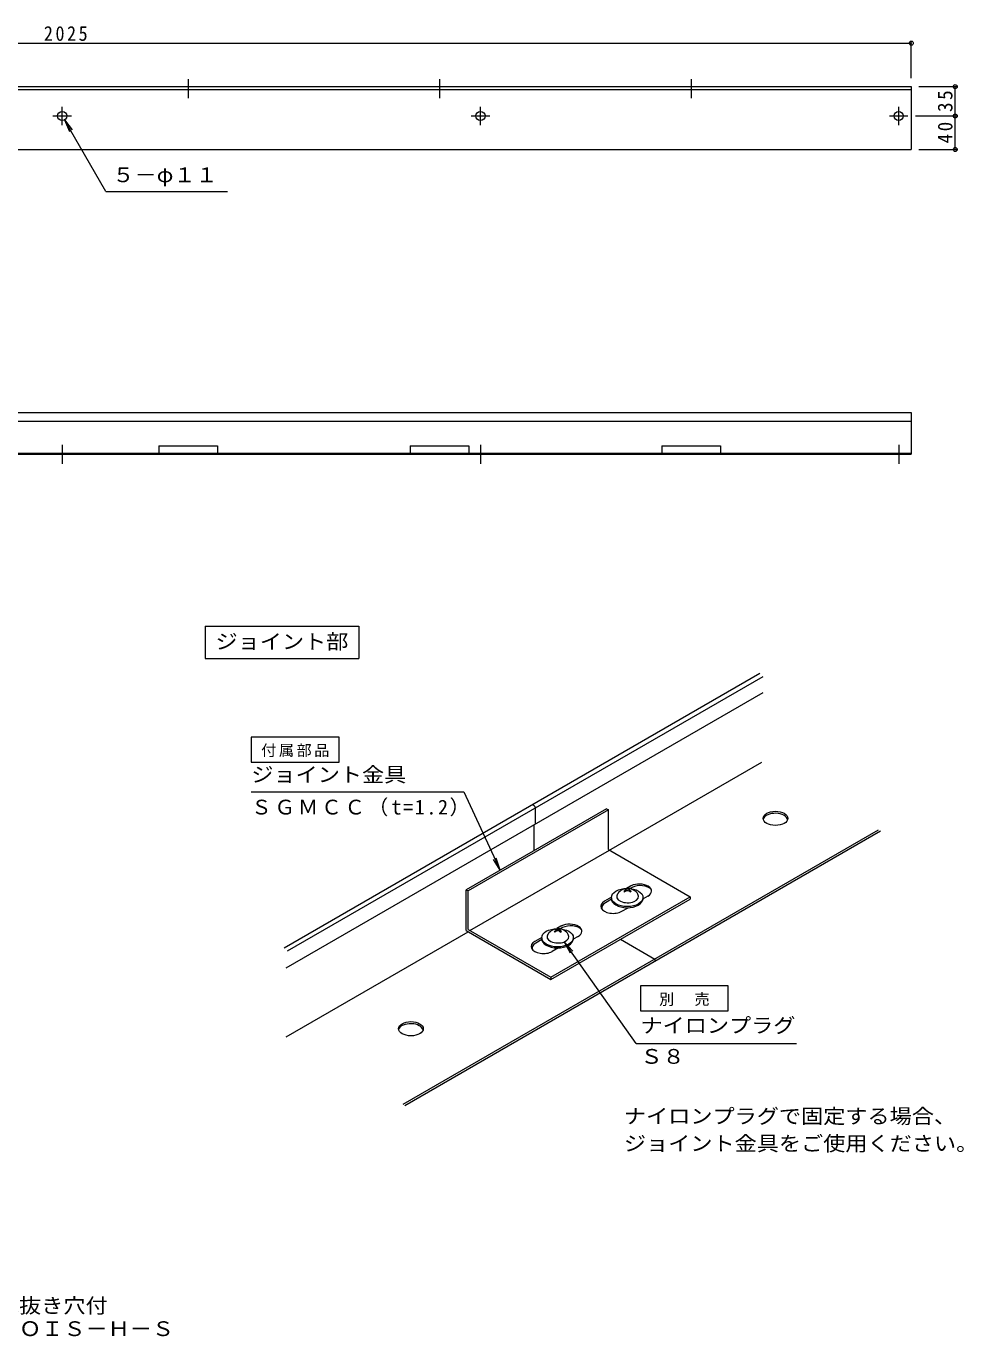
# Model space of a CAD drawing. Units: millimetres at full size, sheet at 1:6, with parts at other scales. Extents: x -1083 to 1113, y -804 to 823.
# Drawn here: x -5 to 1113, y -804 to 761 of the extents above; entities that cross this region are included whole.
import ezdxf
from ezdxf.enums import TextEntityAlignment as Align

# ---------------------------------------------------------------- set-up
doc = ezdxf.new("R2010")
doc.units = ezdxf.units.MM
doc.header["$LTSCALE"] = 6
doc.header["$PDMODE"] = 32
doc.header["$PDSIZE"] = 4.8
doc.linetypes.add('CHAIN1', pattern=[8, 5, -1, 1, -1])
doc.linetypes.add('DASHED1', pattern=[1.8, 1.2, -0.6])
for name, color, linetype, lineweight in [('2-0', 3, 'Continuous', 18), ('2-4', 7, 'Continuous', 18), ('2-F_2-Fﾚｲﾔ', 7, 'Continuous', 18), ('4-0', 3, 'Continuous', 18), ('4-2', 3, 'Continuous', 18), ('4-3', 6, 'Continuous', 9), ('4-4', 7, 'Continuous', 18), ('4-F', 7, 'Continuous', 18)]:
    doc.layers.add(name, color=color, linetype=linetype, lineweight=lineweight)
doc.layers.add('4-5', color=2, linetype='Continuous')
doc.layers.add('F-5_F-5ﾚｲﾔ', color=2, linetype='Continuous')
doc.styles.add('ＭＳ ゴシック', font='')
doc.styles.get('ＭＳ ゴシック').set_extended_font_data('MS Gothic')

msp = doc.modelspace()

# ---------------------------------------------------------------- linework, layer by layer
at = {"layer": '2-0'}
for p, q in [((-974.278, 689.154), (1050.721, 689.154)), ((1050.721, 689.154), (1050.721, 614.154)), ((-974.278, 685.554), (1050.721, 685.554)), ((-974.278, 614.154), (1050.721, 614.154)), ((-974.278, 300.5), (1050.721, 300.5)), ((1050.721, 300.5), (1050.721, 250.5)), ((-974.278, 290.2), (1050.721, 290.2)), ((-974.278, 251.7), (1050.721, 251.7)), ((-974.278, 250.5), (1050.721, 250.5)), ((153.222, 260.5), (223.222, 260.5)), ((153.222, 260.5), (153.222, 251.7)), ((223.222, 260.5), (223.222, 251.7)), ((453.222, 260.5), (523.222, 260.5)), ((453.222, 260.5), (453.222, 251.7)), ((523.222, 260.5), (523.222, 251.7)), ((753.222, 260.5), (823.222, 260.5)), ((753.222, 260.5), (753.222, 251.7)), ((823.222, 260.5), (823.222, 251.7))]:
    msp.add_line(p, q, dxfattribs=at)
at = {"layer": '2-0', "linetype": 'CHAIN1'}
for p, q in [((188.222, 697.96), (188.222, 675.547)), ((488.222, 697.96), (488.222, 675.547)), ((788.222, 697.96), (788.222, 675.547)), ((38.221, 261.707), (38.221, 239.293)), ((536.97, 261.707), (536.97, 239.293)), ((1035.72, 261.707), (1035.72, 239.293))]:
    msp.add_line(p, q, dxfattribs=at)
at = {"layer": '2-0', "linetype": 'DASHED1'}
for p, q in [((153.222, 250.5), (153.222, 251.7)), ((223.222, 250.5), (223.222, 251.7)), ((453.222, 250.5), (453.222, 251.7)), ((523.222, 250.5), (523.222, 251.7)), ((753.222, 250.5), (753.222, 251.7)), ((823.222, 250.5), (823.222, 251.7))]:
    msp.add_line(p, q, dxfattribs=at)
at = {"layer": '2-0'}
for centre in [(38.221, 654.154), (536.97, 654.154), (1035.72, 654.154)]:
    msp.add_circle(centre, 5.5, dxfattribs=at)
at = {"layer": '2-4'}
for p, q in [((1059.721, 689.154), (1104.956, 689.154)), ((1103.156, 654.154), (1103.156, 689.154)), ((1055.774, 654.154), (1104.956, 654.154)), ((1103.156, 614.154), (1103.156, 654.154)), ((1059.721, 614.154), (1104.956, 614.154))]:
    msp.add_line(p, q, dxfattribs=at)
for p in [(1050.721, 741.019), (1103.156, 689.154), (1103.156, 654.154), (1103.156, 614.154)]:
    msp.add_point(p, dxfattribs=at)
at = {"layer": '2-F_2-Fﾚｲﾔ'}
for p, q in [((-974.278, 741.019), (1050.721, 741.019)), ((1050.721, 699.154), (1050.721, 742.519)), ((40.971, 649.39), (46.711, 635.532)), ((90.209, 564.108), (235.411, 564.108)), ((208.684, 45.5), (208.684, 6.846)), ((208.684, 6.846), (391.8, 6.846))]:
    msp.add_line(p, q, dxfattribs=at)
at = {"layer": '2-F_2-Fﾚｲﾔ', "linetype": 'CHAIN1'}
for p, q in [((38.221, 643.1), (38.221, 665.207)), ((536.97, 643.1), (536.97, 665.207)), ((1035.72, 643.1), (1035.72, 665.207)), ((27.168, 654.154), (49.274, 654.154)), ((525.917, 654.154), (548.023, 654.154)), ((1024.667, 654.154), (1046.773, 654.154))]:
    msp.add_line(p, q, dxfattribs=at)
at = {"layer": '2-F_2-Fﾚｲﾔ'}
for points in [[(90.209, 564.108), (40.971, 649.39), (50.102, 637.49)], [(208.684, 45.5), (391.8, 45.5), (391.8, 6.846)]]:
    msp.add_lwpolyline(points, dxfattribs=at)
at = {"layer": '4-0'}
for p, q in [((302.872, -338.127), (870.045, -10.669)), ((306.994, -342.069), (874.168, -14.611)), ((305.207, -362.307), (874.168, -33.817)), ((690.116, -222.137), (872.38, -116.906)), ((602.617, -190.597), (602.617, -171.391)), ((444.688, -524.895), (1011.861, -197.437)), ((446.956, -526.204), (1014.129, -198.747)), ((600.83, -222.26), (600.83, -191.629)), ((707.818, -271.018), (708.818, -271.595)), ((305.207, -444.364), (522.138, -319.119)), ((624.728, -318.989), (625.728, -319.567)), ((703.935, -328.079), (744.758, -351.649)), ((744.758, -351.649), (744.758, -354.268))]:
    msp.add_line(p, q, dxfattribs=at)
msp.add_arc((597.312, -172.813), 5.493, 14.99999, 77.55783, dxfattribs=at)
for centre in [(888.776, -183.824), (454.076, -434.798)]:
    msp.add_ellipse(centre, major_axis=(14.701, 0), ratio=0.5773, dxfattribs=at)
for centre in [(888.525, -186.298), (453.825, -437.272)]:
    msp.add_ellipse(centre, major_axis=(14.701, 0), ratio=0.5773, start_param=0.08815463, end_param=2.93664243, dxfattribs=at)
at = {"layer": '4-2'}
for p, q in [((693.086, -278.48), (693.086, -279.447)), ((709.153, -270.246), (707.818, -271.018)), ((710.542, -270.599), (708.818, -271.595)), ((709.153, -270.246), (709.707, -269.9)), ((714.142, -270.599), (715.836, -271.577)), ((716.836, -271), (715.836, -271.577)), ((730.812, -278.287), (730.812, -279.745)), ((609.996, -326.452), (609.996, -327.419)), ((626.064, -318.218), (624.728, -318.989)), ((627.453, -318.571), (625.728, -319.567)), ((626.064, -318.218), (626.617, -317.872)), ((631.053, -318.571), (632.746, -319.549)), ((633.746, -318.972), (632.746, -319.549)), ((647.723, -326.259), (647.723, -327.717))]:
    msp.add_line(p, q, dxfattribs=at)
for points in [[(708.885, -267.996), (709.068, -268.077), (709.241, -268.157), (709.403, -268.237), (709.553, -268.318), (709.69, -268.4), (709.813, -268.483), (709.922, -268.567), (710.017, -268.653), (710.095, -268.741), (710.158, -268.831), (710.203, -268.923), (710.229, -269.017), (710.238, -269.115), (710.226, -269.216), (710.195, -269.32), (710.142, -269.428), (710.068, -269.539), (709.971, -269.655), (709.851, -269.775), (709.707, -269.9)], [(710.826, -267.621), (710.943, -267.71), (711.071, -267.791), (711.207, -267.863), (711.352, -267.926), (711.505, -267.979), (711.663, -268.023), (711.827, -268.057), (711.994, -268.082), (712.165, -268.097), (712.338, -268.101), (712.512, -268.096), (712.686, -268.081), (712.859, -268.056), (713.029, -268.02), (713.197, -267.974), (713.36, -267.917), (713.518, -267.85), (713.67, -267.772), (713.814, -267.683), (713.95, -267.582)], [(715.3, -270.085), (715.159, -269.977), (715.032, -269.874), (714.919, -269.775), (714.819, -269.68), (714.731, -269.589), (714.656, -269.501), (714.593, -269.415), (714.542, -269.333), (714.501, -269.253), (714.47, -269.175), (714.45, -269.099), (714.438, -269.026), (714.436, -268.955), (714.441, -268.886), (714.455, -268.818), (714.475, -268.753), (714.502, -268.689), (714.534, -268.627), (714.573, -268.567), (714.617, -268.509), (714.665, -268.453), (714.718, -268.398), (714.775, -268.345), (714.835, -268.293), (714.899, -268.243), (714.966, -268.195), (715.037, -268.147), (715.11, -268.102), (715.187, -268.057), (715.267, -268.013), (715.35, -267.97), (715.436, -267.927), (715.527, -267.884), (715.621, -267.842)], [(716.836, -271), (715.441, -270.194), (715.3, -270.085)], [(625.795, -315.968), (625.979, -316.048), (626.151, -316.128), (626.313, -316.209), (626.463, -316.29), (626.6, -316.372), (626.723, -316.455), (626.833, -316.539), (626.927, -316.625), (627.006, -316.712), (627.068, -316.802), (627.113, -316.894), (627.14, -316.989), (627.148, -317.087), (627.137, -317.188), (627.105, -317.292), (627.053, -317.399), (626.978, -317.511), (626.882, -317.627), (626.761, -317.747), (626.617, -317.872)], [(627.737, -315.592), (627.854, -315.682), (627.981, -315.763), (628.118, -315.835), (628.263, -315.897), (628.415, -315.951), (628.573, -315.994), (628.737, -316.029), (628.905, -316.053), (629.076, -316.068), (629.249, -316.073), (629.422, -316.068), (629.596, -316.053), (629.769, -316.028), (629.94, -315.992), (630.107, -315.946), (630.27, -315.889), (630.428, -315.822), (630.58, -315.744), (630.724, -315.654), (630.86, -315.554)], [(632.21, -318.057), (632.069, -317.949), (631.942, -317.846), (631.829, -317.747), (631.729, -317.652), (631.642, -317.561), (631.567, -317.472), (631.504, -317.387), (631.452, -317.304), (631.411, -317.224), (631.381, -317.147), (631.36, -317.071), (631.349, -316.998), (631.346, -316.927), (631.352, -316.857), (631.365, -316.79), (631.385, -316.725), (631.412, -316.661), (631.445, -316.599), (631.483, -316.539), (631.527, -316.481), (631.575, -316.424), (631.628, -316.369), (631.685, -316.316), (631.745, -316.265), (631.809, -316.215), (631.877, -316.166), (631.947, -316.119), (632.021, -316.073), (632.097, -316.029), (632.177, -315.985), (632.26, -315.941), (632.347, -315.899), (632.437, -315.856), (632.531, -315.814)], [(633.746, -318.972), (632.351, -318.166), (632.21, -318.057)]]:
    msp.add_lwpolyline(points, dxfattribs=at)
for centre, radius, start, end in [((712.559, -281.909), 14.4, 31.82948, 145.88235), ((712.342, -273.717), 3.6, 59.99956, 119.99996), ((629.469, -329.88), 14.4, 31.82948, 145.88235), ((629.253, -321.689), 3.6, 59.99956, 119.99996)]:
    msp.add_arc(centre, radius, start, end, dxfattribs=at)
for centre, major_axis, start_param, end_param in [((711.949, -279.51), (-18.863, 0), 6.27743186, 7.83644208), ((712.502, -276.973), (-13.099, 0), 5.85322399, 9.78326296), ((711.949, -279.51), (-18.863, 0), 1.55325677, 3.12000111), ((628.859, -327.482), (-18.863, 0), 6.27743186, 7.83644208), ((629.412, -324.945), (-13.099, 0), 5.85322399, 9.78326296), ((628.859, -327.482), (-18.863, 0), 1.55325677, 3.12000111)]:
    msp.add_ellipse(centre, major_axis=major_axis, ratio=0.577355, start_param=start_param, end_param=end_param, dxfattribs=at)
for centre in [(711.949, -278.287), (628.859, -326.259)]:
    msp.add_ellipse(centre, major_axis=(-18.863, 0), ratio=0.577355, dxfattribs=at)
at = {"layer": '4-3'}
for p, q in [((687.281, -172.348), (519.87, -269.003)), ((687.281, -172.348), (689.549, -173.809)), ((524.405, -317.81), (690.683, -221.81)), ((715.957, -264.652), (711.188, -267.405)), ((522.137, -316.5), (522.137, -270.465)), ((620.796, -373.461), (787.073, -277.461)), ((620.796, -376.079), (787.073, -280.08)), ((693.101, -277.848), (684.78, -282.652)), ((693.153, -280.426), (685.909, -284.608)), ((717.845, -266.17), (715.403, -267.58)), ((736.741, -276.652), (730.955, -279.993)), ((705.554, -294.652), (712.948, -290.385)), ((632.867, -312.624), (628.099, -315.377)), ((519.87, -317.809), (620.796, -376.079)), ((522.137, -316.5), (620.796, -373.461)), ((610.011, -325.819), (601.69, -330.624)), ((610.315, -328.253), (602.82, -332.58)), ((634.756, -314.142), (632.313, -315.552)), ((653.652, -324.624), (647.696, -328.062)), ((629.865, -338.357), (622.475, -342.624)), ((620.796, -373.461), (620.796, -376.079))]:
    msp.add_line(p, q, dxfattribs=at)
for points in [[(689.549, -221.155), (689.549, -173.809), (522.137, -270.465)], [(689.549, -221.155), (787.073, -277.461), (787.073, -280.08)], [(519.87, -317.809), (519.87, -269.003), (522.137, -270.465)]]:
    msp.add_lwpolyline(points, dxfattribs=at)
for centre, major_axis, start_param, end_param in [((726.349, -270.652), (14.697, 0), 2.28436374, 2.35619449), ((726.349, -270.652), (14.697, 0), 5.49778714, 8.56754904), ((727.465, -272.585), (14.697, 0), 0.46040136, 2.28436374), ((695.172, -288.652), (-14.697, 0), 5.49778714, 8.6393798), ((696.309, -290.621), (-14.697, 0), 5.49778714, 6.48233862), ((643.259, -318.624), (14.697, 0), 2.28436374, 2.35619449), ((643.259, -318.624), (14.697, 0), 5.49778714, 8.56754904), ((644.375, -320.557), (14.697, 0), 0.46040136, 2.28436374), ((612.082, -336.624), (-14.697, 0), 5.49778714, 8.6393798), ((613.219, -338.593), (-14.697, 0), 5.49778714, 6.48233862)]:
    msp.add_ellipse(centre, major_axis=major_axis, ratio=0.577351, start_param=start_param, end_param=end_param, dxfattribs=at)
at = {"layer": '4-4'}
msp.add_lwpolyline([(727.749, -383.798), (727.749, -413.574), (832.391, -413.574), (832.391, -383.798)], close=True, dxfattribs=at)
at = {"layer": '4-F'}
for p, q in [((263.389, -152.009), (517.201, -152.009)), ((560.35, -245.631), (555.903, -231.306)), ((636.951, -331.13), (643.931, -344.407)), ((722.707, -452.561), (913.749, -452.561))]:
    msp.add_line(p, q, dxfattribs=at)
msp.add_lwpolyline([(263.701, -86.906), (263.701, -116.682), (368.344, -116.682), (368.344, -86.906)], close=True, dxfattribs=at)
for points in [[(517.201, -152.009), (560.35, -245.631), (552.347, -232.945)], [(722.707, -452.561), (636.951, -331.13), (647.129, -342.148)]]:
    msp.add_lwpolyline(points, dxfattribs=at)

# ---------------------------------------------------------------- texts
at = {"layer": '2-4', "color": 2, "char_height": 17.6, "attachment_point": 7, "rotation": 90, "style": 'ＭＳ ゴシック'}
for s, insert in [('\\T1.27;\\W0.95;35', (1100.156, 658.903)), ('\\T1.27;\\W0.95;40', (1100.156, 621.403))]:
    msp.add_mtext(s, dxfattribs=dict(at, insert=insert))
at = {"layer": '2-F_2-Fﾚｲﾔ', "color": 2, "style": 'ＭＳ ゴシック', "width": 1.1}
for s, p in [('５－φ１１', (98.016, 569.868)), ('ジョイント部', (221.007, 13.052))]:
    msp.add_text(s, height=17.6, dxfattribs=at).set_placement(p, align=Align.BOTTOM_LEFT)
at = {"layer": '2-F_2-Fﾚｲﾔ', "color": 2, "insert": (16.347, 743.519), "char_height": 17.6, "attachment_point": 7, "style": 'ＭＳ ゴシック'}
msp.add_mtext('\\T1.28;\\W0.9;2025', dxfattribs=at)
at = {"layer": '4-5', "style": 'ＭＳ ゴシック', "width": 1.1}
for s, p in [('ナイロンプラグで固定する場合、', (708.075, -553.165)), ('ジョイント金具をご使用ください。', (708.075, -585.752))]:
    msp.add_text(s, height=17.6, dxfattribs=at).set_placement(p, align=Align.BOTTOM_LEFT)
at = {"layer": '4-F', "color": 2, "style": 'ＭＳ ゴシック', "width": 1.1}
for s, p in [('ジョイント金具', (263.701, -145.666)), ('ナイロンプラグ', (727.749, -444.915)), ('Ｓ８', (727.748, -481.895))]:
    msp.add_text(s, height=17.6, dxfattribs=at).set_placement(p, align=Align.BOTTOM_LEFT)
at = {"layer": '4-F', "char_height": 13.2, "attachment_point": 7, "style": 'ＭＳ ゴシック'}
for s, insert in [('\\T1.17;付属部品', (275.522, -110.794)), ('\\T1.17;別\u3000売', (750.07, -407.686))]:
    msp.add_mtext(s, dxfattribs=dict(at, insert=insert))
at = {"layer": '4-F', "color": 2, "insert": (263.701, -181.507), "char_height": 17.6, "attachment_point": 7, "style": 'ＭＳ ゴシック'}
msp.add_mtext('\\T1.16;ＳＧＭＣＣ（t=1.2）', dxfattribs=at)
at = {"layer": 'F-5_F-5ﾚｲﾔ', "style": 'ＭＳ ゴシック', "width": 1.1}
for s, p in [('ルーフガーデンエッジ\u3000直線用\u3000水抜き穴付', (-435.779, -779.244)), ('ステンレス製\u3000人工土壌用見切材\u3000ＯＩＳ－Ｈ－Ｓ', (-435.779, -806.742))]:
    msp.add_text(s, height=17.6, dxfattribs=at).set_placement(p, align=Align.BOTTOM_LEFT)

doc.saveas('drawing.dxf')
